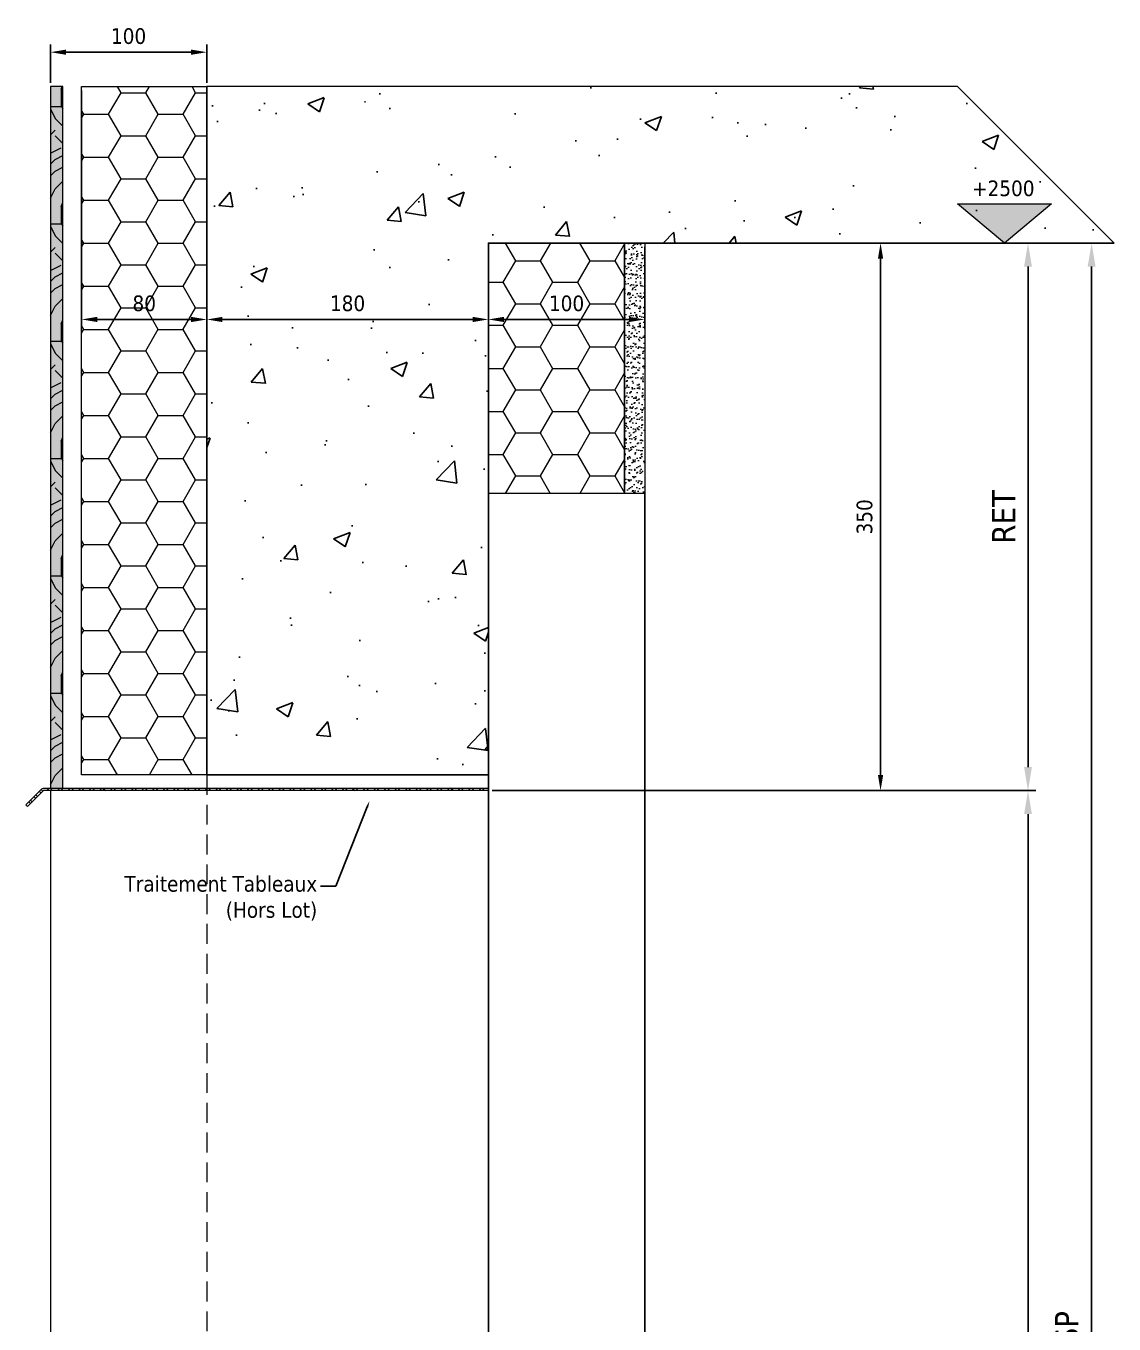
# Model space of a CAD drawing. Header units: millimetres. Extents: x -20000 to 230000, y -17405 to 24510.
# Drawn here: x 94704 to 95400, y 5803 to 6633 of the extents above; entities that cross this region are included whole.
import ezdxf
from ezdxf import colors
from ezdxf.entities.mleader import LeaderData, LeaderLine
from ezdxf.enums import TextEntityAlignment as Align
from ezdxf.math import Vec2, Vec3

# ---------------------------------------------------------------- set-up
doc = ezdxf.new("R2010")
doc.units = ezdxf.units.MM
doc.header["$PDMODE"] = 35
doc.header["$PDSIZE"] = 0.5
doc.linetypes.add('CACHE', pattern=[9.524999999999999, 6.35, -3.175])
doc.layers.get('0').update_dxf_attribs({"lineweight": 13})
doc.layers.get('Defpoints').update_dxf_attribs({"true_color": 0xc2a584})
doc.layers.add('0 - Invisible', color=43, linetype='Continuous', lineweight=0, plot=False)
for name, color, linetype, lineweight in [('1 - Aluminium', 150, 'Continuous', 13), ('1 - BETON', 251, 'Continuous', 25), ('1 - Bois', 44, 'Continuous', 13), ('1 - Cotation', 32, 'Continuous', 13), ('1 - INTERROMPU', 253, 'CACHE', 13), ('1 - Isolant', 132, 'Continuous', 13), ('1 - Platre', 252, 'Continuous', 13), ('1 - Texte', 7, 'Continuous', 13)]:
    doc.layers.add(name, color=color, linetype=linetype, lineweight=lineweight)
doc.layers.add('1 - Cache', color=7, linetype='Continuous', lineweight=0, true_color=0xffffff)
doc.styles.add('Texte Poralu', font='tahomabd.ttf')
doc.dimstyles.new('100 - 1000', dxfattribs={"dimtxt": 15, "dimasz": 15, "dimexe": 5, "dimexo": 2.5, "dimgap": 8, "dimtad": 1, "dimdec": 1, "dimtxsty": 'Texte Poralu', "dimcen": 10, "dimazin": 0, "dimtfac": 1, "dimtdec": 1, "dimtmove": 0, "dimatfit": 3, "dimfxl": 1, "dimarcsym": 0})
doc.dimstyles.new('30 - 1000', dxfattribs={"dimtxt": 10, "dimasz": 10, "dimexe": 5, "dimexo": 2.5, "dimgap": 5, "dimtad": 1, "dimdec": 1, "dimtxsty": 'Texte Poralu', "dimcen": 5, "dimazin": 0, "dimtfac": 1, "dimtdec": 1, "dimtmove": 0, "dimatfit": 3, "dimfxl": 1, "dimarcsym": 0})

# ---------------------------------------------------------------- blocks, each defined once
blk = doc.blocks.new('*U1270')
at = {"layer": '1 - Isolant'}
h = blk.add_hatch(dxfattribs=at)
h.set_pattern_fill('HONEY', color=256, scale=5)
h.set_pattern_definition([(0, (-58597.14088961181, -19447.49265059344), (23.8125, 13.748153225), [15.875, -31.75]), (120, (-58597.14088961181, -19447.49265059344), (-23.81249994797095, 13.74815331511695), [15.87499999999993, -31.74999999999986]), (59.99999999999999, (-58597.14088961181, -19447.49265059344), (5.202904551637744e-08, 27.49630654011694), [-31.75, 15.875])])
h.paths.add_polyline_path([(1.397795734580578e-10, -350.0000000001145), (87.00000000012523, -350.0000000001145), (86.99999999999818, -190), (-1.818989403545856e-12, -190)])
at = {"layer": '1 - Platre'}
h = blk.add_hatch(dxfattribs=at)
h.set_pattern_fill('AR-SAND', color=256, scale=0.1)
h.set_pattern_definition([(37.50000000000001, (-58597.14088961181, -19447.49265059344), (-0.1600031295984046, 4.894132373293424), [0, -3.860800000000001, 0, -4.318000000000001, 0, -4.1275]), (7.499999999999999, (-58597.14088961181, -19447.49265059344), (4.495232831380027, 7.168251005683543), [0, -2.0828, 0, -3.4798, 0, -1.3335]), (327.5, (-58600.26508961181, -19447.49265059344), (7.90992370241458, 0.01437184678545691), [0, -1.27, 0, -4.572, 0, -5.969]), (317.5, (-58600.26508961181, -19447.49265059344), (7.635564524722972, 2.229293232572162), [0, -0.635, 0, -2.9972, 0, -3.429])])
h.paths.add_polyline_path([(100.0000000001325, -350.0000000001145), (99.99999999999818, -190), (86.99999999999818, -190), (87.00000000012523, -350.0000000001145)])
at = {"layer": '0 - Invisible'}
for points in [[(1.397795734580578e-10, -350.0000000001145), (87.00000000012523, -350.0000000001145)], [(87.00000000012523, -350.0000000001145), (100.0000000001325, -350.0000000001145)]]:
    blk.add_lwpolyline(points, dxfattribs=at)
at = {"layer": '1 - Isolant'}
blk.add_lwpolyline([(87.00000000012523, -350.0000000001145), (86.99999999999818, -190), (-1.818989403545856e-12, -190), (1.397795734580578e-10, -350.0000000001145)], dxfattribs=at)
at = {"layer": '1 - Platre'}
blk.add_lwpolyline([(100.0000000001325, -350.0000000001145), (99.99999999999818, -190), (86.99999999999818, -190), (87.00000000012523, -350.0000000001145)], dxfattribs=at)
blk = doc.blocks.new('*U797')
at = {"layer": '1 - Isolant'}
h = blk.add_hatch(dxfattribs=at)
h.set_pattern_fill('HONEY', color=256, scale=5, style=0)
h.set_pattern_definition([(0, (-80.00000000000003, 279.9999999999841), (23.8125, 13.748153225), [15.875, -31.75]), (120, (-80.00000000000003, 279.9999999999841), (-23.81249994797095, 13.74815331511695), [15.87499999999995, -31.7499999999999]), (59.99999999999999, (-80.00000000000003, 279.9999999999841), (5.202904551637744e-08, 27.49630654011694), [-31.75, 15.875])])
h.paths.add_polyline_path([(-80, 439.999999999985), (2.694133978409138e-14, 439.999999999985), (1.77635683940025e-15, -9.094947017729282e-13), (-80.00000000000003, -9.094947017729282e-13)])
at = {"layer": '0 - Invisible'}
blk.add_lwpolyline([(-80, 439.999999999985), (2.694133978409138e-14, 439.999999999985)], dxfattribs=at)
at = {"layer": '1 - Isolant'}
blk.add_lwpolyline([(2.694133978409138e-14, 439.999999999985), (0, 0), (0, 0), (1.77635683940025e-15, -9.094947017729282e-13), (-80.00000000000003, -9.094947017729282e-13), (-80, 439.999999999985)], dxfattribs=at)
blk = doc.blocks.new('*D1529')
at = {"layer": '1 - Cotation', "color": 0, "lineweight": -2, "transparency": 16777216}
for p, q in [((95002.50002455692, 6144.331641222817), (95350.00002455674, 6144.331641222817)), ((95345.00002455674, 6129.331641222817), (95345.00002455674, 5398.732209340044)), ((95102.50002455685, 5383.732209340044), (95350.00002455674, 5383.732209340044))]:
    blk.add_line(p, q, dxfattribs=at)
at = {"layer": '1 - Cotation', "color": 0, "transparency": 16777216}
for points in [[(95342.50002455674, 6129.331641222817), (95347.50002455674, 6129.331641222817), (95345.00002455674, 6144.331641222817)], [(95342.50002455674, 5398.732209340044), (95347.50002455674, 5398.732209340044), (95345.00002455674, 5383.732209340044)]]:
    blk.add_solid(points, dxfattribs=at)
at = {"layer": 'Defpoints', "color": 0, "transparency": 16777216}
for p in [(95000.00002455692, 6144.331641222817), (95100.00002455685, 5383.732209340044), (95345.00002455674, 5383.732209340044)]:
    blk.add_point(p, dxfattribs=at)
at = {"layer": '1 - Cotation', "color": 0, "transparency": 16777216, "insert": (95329.50002455674, 5764.031925281446), "char_height": 15, "attachment_point": 5, "rotation": 90, "style": 'Texte Poralu'}
blk.add_mtext('H', dxfattribs=at)
blk = doc.blocks.new('*D1530')
at = {"layer": '1 - Cotation', "color": 0, "lineweight": -2, "transparency": 16777216}
for p, q in [((95397.500024557, 6494.331641222834), (95380.66724815397, 6494.331641222834)), ((95385.66724815397, 6479.331641222834), (95385.66724815397, 5108.73220933936)), ((95397.5000245568, 5093.73220933936), (95380.66724815397, 5093.73220933936))]:
    blk.add_line(p, q, dxfattribs=at)
at = {"layer": '1 - Cotation', "color": 0, "transparency": 16777216}
for points in [[(95383.16724815397, 6479.331641222834), (95388.16724815397, 6479.331641222834), (95385.66724815397, 6494.331641222834)], [(95383.16724815397, 5108.73220933936), (95388.16724815397, 5108.73220933936), (95385.66724815397, 5093.73220933936)]]:
    blk.add_solid(points, dxfattribs=at)
at = {"layer": 'Defpoints', "color": 0, "transparency": 16777216}
for p in [(95400.000024557, 6494.331641222834), (95385.66724815397, 5093.73220933936), (95400.0000245568, 5093.73220933936)]:
    blk.add_point(p, dxfattribs=at)
at = {"layer": '1 - Cotation', "color": 0, "transparency": 16777216, "insert": (95369.8952535267, 5794.031925281113), "char_height": 15, "attachment_point": 5, "rotation": 90, "style": 'Texte Poralu'}
blk.add_mtext('HSP', dxfattribs=at)
blk = doc.blocks.new('*U1269')
at = {"layer": '1 - BETON'}
h = blk.add_hatch(dxfattribs=at)
h.set_pattern_fill('CONCRETE', color=256, scale=15, style=0, pattern_type=2)
h.set_pattern_definition([(49.99999999999999, (120.0000000000149, 39.99999999998589), (107.589027390113, -9.412820247389266), [11.25, -123.75]), (355, (120.0000000000149, 39.99999999998589), (-20.81270004195, 112.8288200550018), [9, -99]), (100.4514, (128.965752000015, 39.21559899998589), (86.77640725710323, 103.415931309143), [9.5610285, -105.1713168]), (46.18420000000002, (120.0000000000149, 69.99999999998589), (160.0861572938467, -24.82785214935271), [16.87499999999984, -185.6249999999987]), (96.6356, (133.340511750015, 67.93100394998588), (140.1994058323055, 146.1176806350663), [14.3415432, -157.75695]), (351.1842, (120.0000000000149, 69.99999999998589), (140.1992917700441, 146.1177901387987), [13.5, -148.5]), (21, (135.0000000000149, 62.49999999998589), (89.53605781776925, -60.39283359980082), [11.25, -123.75]), (326.0000000000001, (135.0000000000149, 62.49999999998589), (36.49729978823726, 108.772506757028), [9, -99]), (71.4514, (142.461334950015, 57.4672590999859), (126.0333942872235, 48.37957450649286), [9.5610285, -105.1713168]), (37.50000000000001, (120.0000000000149, 39.99999999998589), (1.8239782975936, 49.93407807469672), [0, -97.8, 0, -100.5, 0, -99.375]), (7.499999999999999, (120.0000000000149, 39.99999999998589), (39.46043061632229, 59.16175678235403), [0, -57.3, 0, -95.55, 0, -37.875]), (327.5, (86.55000000001496, 39.99999999998589), (80.07336542586135, -3.383230760156963), [0, -37.5, 0, -117, 0, -155.25]), (317.5, (71.55000000001498, 39.99999999998589), (87.47792540135794, 15.01574734984766), [0, -48.75, 0, -77.69999999999999, 0, -110.25])])
h.paths.add_polyline_path([(400, 340.0000000000009), (300.000000000015, 439.9999999999859), (-180, 439.9999999999859), (-180, 0), (0, 0), (0, 340.0000000000009)])
at = {"layer": '0 - Invisible'}
blk.add_lwpolyline([(400, 340.0000000000009), (300.000000000015, 439.9999999999859), (-180, 439.9999999999859)], dxfattribs=at)
at = {"layer": '1 - BETON'}
blk.add_lwpolyline([(400, 340.0000000000009), (0, 340.0000000000009), (0, 0), (-180, 0), (-180, 439.9999999999859)], dxfattribs=at)
blk = doc.blocks.new('*D1535')
at = {"layer": 'Defpoints', "color": 0, "lineweight": -2, "transparency": 16777216}
for p, q in [((95000.00002455676, 6491.8316412228), (95000.00002455676, 6440.505853438952)), ((95100.00002455703, 6491.831641222801), (95100.00002455703, 6440.505853438952)), ((95010.00002455676, 6445.505853438952), (95090.00002455703, 6445.505853438952))]:
    blk.add_line(p, q, dxfattribs=at)
at = {"layer": 'Defpoints', "color": 0, "transparency": 16777216}
for p in [(95000.00002455676, 6494.3316412228), (95100.00002455703, 6494.331641222801), (95100.00002455703, 6445.505853438952)]:
    blk.add_point(p, dxfattribs=at)
for points in [[(95010.00002455676, 6447.172520105619), (95010.00002455676, 6443.839186772285), (95000.00002455676, 6445.505853438952)], [(95090.00002455703, 6447.172520105619), (95090.00002455703, 6443.839186772285), (95100.00002455703, 6445.505853438952)]]:
    blk.add_solid(points, dxfattribs=at)
at = {"layer": 'Defpoints', "color": 0, "transparency": 16777216, "insert": (95050.0000245569, 6455.710688898992), "char_height": 10, "attachment_point": 5, "style": 'Texte Poralu'}
blk.add_mtext('100', dxfattribs=at)
blk = doc.blocks.new('*D1539')
at = {"layer": 'Defpoints', "color": 0, "lineweight": -2, "transparency": 16777216}
for p, q in [((94820.00002455694, 6591.831641222803), (94820.00002455694, 6440.505853438968)), ((95000.00002455676, 6491.8316412228), (95000.00002455676, 6440.505853438968)), ((94990.00002455676, 6445.505853438968), (94830.00002455694, 6445.505853438968))]:
    blk.add_line(p, q, dxfattribs=at)
at = {"layer": 'Defpoints', "color": 0, "transparency": 16777216}
for p in [(94820.00002455694, 6594.331641222803), (95000.00002455676, 6494.3316412228), (94820.00002455694, 6445.505853438968)]:
    blk.add_point(p, dxfattribs=at)
for points in [[(94830.00002455694, 6447.172520105635), (94830.00002455694, 6443.839186772301), (94820.00002455694, 6445.505853438968)], [(94990.00002455676, 6447.172520105635), (94990.00002455676, 6443.839186772301), (95000.00002455676, 6445.505853438968)]]:
    blk.add_solid(points, dxfattribs=at)
at = {"layer": 'Defpoints', "color": 0, "transparency": 16777216, "insert": (94910.00002455685, 6455.734194607538), "char_height": 10, "attachment_point": 5, "style": 'Texte Poralu'}
blk.add_mtext('180', dxfattribs=at)
blk = doc.blocks.new('*D1536')
at = {"layer": '1 - Cotation', "color": 0, "lineweight": -2, "transparency": 16777216}
for p, q in [((95397.50002455694, 6494.331641222818), (95340.00002455674, 6494.331641222818)), ((95345.00002455674, 6479.331641222818), (95345.00002455674, 6159.331641222817)), ((95002.50002455692, 6144.331641222817), (95350.00002455674, 6144.331641222817))]:
    blk.add_line(p, q, dxfattribs=at)
at = {"layer": '1 - Cotation', "color": 0, "transparency": 16777216}
for points in [[(95342.50002455674, 6479.331641222818), (95347.50002455674, 6479.331641222818), (95345.00002455674, 6494.331641222818)], [(95342.50002455674, 6159.331641222817), (95347.50002455674, 6159.331641222817), (95345.00002455674, 6144.331641222817)]]:
    blk.add_solid(points, dxfattribs=at)
at = {"layer": 'Defpoints', "color": 0, "transparency": 16777216}
for p in [(95400.00002455694, 6494.331641222818), (95000.00002455692, 6144.331641222817), (95345.00002455674, 6144.331641222817)]:
    blk.add_point(p, dxfattribs=at)
at = {"layer": '1 - Cotation', "color": 0, "transparency": 16777216, "insert": (95329.50002455674, 6319.331641222832), "char_height": 15, "attachment_point": 5, "rotation": 90, "style": 'Texte Poralu'}
blk.add_mtext('RET', dxfattribs=at)
blk = doc.blocks.new('*U474')
blk.add_hatch(color=256).paths.add_polyline_path([(-70, 0), (-100, 25), (-40, 25)])
blk.add_line((0, 0), (-95, 0))
blk.add_lwpolyline([(-70, 0), (-100, 25), (-40, 25), (-70, 0)])
at = {"style": 'Texte Poralu'}
blk.add_attdef('HAUTEUR', text='', height=10, dxfattribs=at).set_placement((-70, 34.99999999999997), align=Align.MIDDLE_CENTER)
blk = doc.blocks.new('*D1540')
at = {"layer": 'Defpoints', "color": 0, "lineweight": -2, "transparency": 16777216}
for p, q in [((95002.50002455694, 6494.331641222818), (95255.74233473121, 6494.331641222818)), ((95250.74233473121, 6154.331641222817), (95250.74233473121, 6484.331641222818)), ((95002.50002455692, 6144.331641222817), (95255.74233473121, 6144.331641222817))]:
    blk.add_line(p, q, dxfattribs=at)
at = {"layer": 'Defpoints', "color": 0, "transparency": 16777216}
for p in [(95000.00002455694, 6494.331641222818), (95250.74233473121, 6494.331641222818), (95000.00002455692, 6144.331641222817)]:
    blk.add_point(p, dxfattribs=at)
for points in [[(95249.07566806454, 6484.331641222818), (95252.40900139789, 6484.331641222818), (95250.74233473121, 6494.331641222818)], [(95249.07566806454, 6154.331641222817), (95252.40900139789, 6154.331641222817), (95250.74233473121, 6144.331641222817)]]:
    blk.add_solid(points, dxfattribs=at)
at = {"layer": 'Defpoints', "color": 0, "transparency": 16777216, "insert": (95240.53414131282, 6319.331641222832), "char_height": 10, "attachment_point": 5, "rotation": 90, "style": 'Texte Poralu'}
blk.add_mtext('350', dxfattribs=at)
blk = doc.blocks.new('*D1541')
at = {"layer": 'Defpoints', "color": 0, "lineweight": -2, "transparency": 16777216}
for p, q in [((94740.00002455694, 6591.831641222801), (94740.00002455694, 6440.505853438954)), ((94820.00002455694, 6591.831641222801), (94820.00002455694, 6440.505853438954)), ((94810.00002455694, 6445.505853438954), (94750.00002455694, 6445.505853438954))]:
    blk.add_line(p, q, dxfattribs=at)
at = {"layer": 'Defpoints', "color": 0, "transparency": 16777216}
for p in [(94740.00002455694, 6594.331641222801), (94820.00002455694, 6594.331641222801), (94740.00002455694, 6445.505853438954)]:
    blk.add_point(p, dxfattribs=at)
for points in [[(94750.00002455694, 6447.172520105621), (94750.00002455694, 6443.839186772287), (94740.00002455694, 6445.505853438954)], [(94810.00002455694, 6447.172520105621), (94810.00002455694, 6443.839186772287), (94820.00002455694, 6445.505853438954)]]:
    blk.add_solid(points, dxfattribs=at)
at = {"layer": 'Defpoints', "color": 0, "transparency": 16777216, "insert": (94780.00002455694, 6455.734194607523), "char_height": 10, "attachment_point": 5, "style": 'Texte Poralu'}
blk.add_mtext('80', dxfattribs=at)
blk = doc.blocks.new('*D1537')
at = {"layer": '1 - Cotation', "color": 0, "lineweight": -2, "transparency": 16777216}
for p, q in [((94720.00002455694, 6596.831641222803), (94720.00002455694, 6621.338765349064)), ((94820.00002455694, 6596.831641222801), (94820.00002455694, 6621.338765349064)), ((94810.00002455694, 6616.338765349064), (94730.00002455694, 6616.338765349064))]:
    blk.add_line(p, q, dxfattribs=at)
at = {"layer": '1 - Cotation', "color": 0, "transparency": 16777216}
for points in [[(94730.00002455694, 6618.005432015731), (94730.00002455694, 6614.672098682398), (94720.00002455694, 6616.338765349064)], [(94810.00002455694, 6618.005432015731), (94810.00002455694, 6614.672098682398), (94820.00002455694, 6616.338765349064)]]:
    blk.add_solid(points, dxfattribs=at)
at = {"layer": 'Defpoints', "color": 0, "transparency": 16777216}
for p in [(94720.00002455694, 6616.338765349064), (94720.00002455694, 6594.331641222803), (94820.00002455694, 6594.331641222801)]:
    blk.add_point(p, dxfattribs=at)
at = {"layer": '1 - Cotation', "color": 0, "transparency": 16777216, "insert": (94770.00002455694, 6626.543600809105), "char_height": 10, "attachment_point": 5, "style": 'Texte Poralu'}
blk.add_mtext('100', dxfattribs=at)
blk = doc.blocks.new('*U831')
at = {"layer": '1 - Aluminium'}
h = blk.add_hatch(dxfattribs=at)
h.set_pattern_fill('ANSI32', color=256, scale=0.5, angle=90, style=0)
h.set_pattern_definition([(135, (-295.6066017177927, -10.16726188958273), (-3.367596045400933, -3.367596045400933), []), (135, (-295.6066017177927, -7.922196889579936), (-3.367596045400933, -3.367596045400933), [])])
edge = h.paths.add_edge_path()
edge.add_line((0, 1.5), (0, 0))
edge.add_line((0, 0), (-284.3786796564291, 0))
edge.add_line((-284.3786796564291, 0), (-294.5459415460118, -10.16726188958273))
edge.add_line((-294.5459415460118, -10.16726188958273), (-295.6066017177927, -9.106601717801821))
edge.add_line((-295.6066017177927, -9.106601717801821), (-285.43933982821, 1.06066017178091))
edge.add_arc((-284.378679656431, -7.696066006701585e-13), 1.500000000000757, 89.99999999992838, 134.9999999999286, ccw=False)
edge.add_line((-284.3786796564291, 1.5), (0, 1.5))
blk.add_lwpolyline([(0, 1.5), (0, 0), (0, 0, -0.414213562373095), (0, 0), (-284.3786796564291, 0), (-294.5459415460118, -10.16726188958273), (-295.6066017177927, -9.106601717801821), (-285.43933982821, 1.06066017178091, -0.198912367379658), (-284.3786796564291, 1.5), (0, 1.5)], format="xyb", close=True, dxfattribs=at)
blk = doc.blocks.new('*U832')
at = {"layer": '1 - Bois'}
h = blk.add_hatch(dxfattribs=at)
h.set_pattern_fill('352', color=256, scale=75, style=0, pattern_type=2)
h.set_pattern_definition([(0, (449.7499999999858, -17), (75, 75), [22.5, -52.5]), (0, (449.7499999999858, -13.25), (75, 75), [22.5, -52.5]), (0, (453.4999999999858, -5.75), (75, 75), [15, -60]), (0, (457.2499999999858, 1.75), (75, 75), [11.25, -63.75]), (0, (457.2499999999858, 9.25), (75, 75), [7.5, -67.5]), (0, (438.4999999999858, 16.75), (75, 75), [3.75, -18.75, 3.75, -48.75]), (0, (449.7499999999858, 20.5), (75, 75), [3.75, -30, 11.25, -30]), (0, (464.7499999999858, 24.25), (75, 75), [3.75, -3.75, 3.75, -63.75]), (0, (460.9999999999858, 28), (75, 75), [3.75, -71.25]), (0, (457.2499999999858, 35.5), (75, 75), [11.25, -63.75]), (0, (457.2499999999858, 43), (75, 75), [15, -60]), (0, (453.4999999999858, 50.5), (75, 75), [18.75, -22.5, 3.75, -30]), (90, (423.4999999999858, 5.5), (-74.99999999999999, 75), [3.75, -7.5, 18.75, -45]), (90, (427.2499999999858, 13), (-74.99999999999999, 75), [3.75, -3.75, 11.25, -56.25]), (90, (430.9999999999858, 43), (-74.99999999999999, 75), [7.5, -67.5]), (90, (434.7499999999858, 13), (-74.99999999999999, 75), [15, -22.5, 3.75, -33.75]), (90, (438.4999999999858, 54.25), (-74.99999999999999, 75), [3.75, -71.25]), (90, (442.2499999999858, 16.75), (-74.99999999999999, 75), [11.25, -63.75]), (90, (449.7499999999858, 20.5), (-74.99999999999999, 75), [7.5, -67.5]), (90, (457.2499999999858, 20.5), (-74.99999999999999, 75), [3.75, -11.25, 11.25, -48.75]), (90, (460.9999999999858, 24.25), (-74.99999999999999, 75), [3.75, -71.25]), (90, (464.7499999999858, 9.25), (-74.99999999999999, 75), [10.5, -64.5]), (90, (468.4999999999858, -5.75), (-74.99999999999999, 75), [7.5, -67.5]), (90, (475.9999999999858, 24.25), (-74.99999999999999, 75), [3.75, -71.25]), (90, (483.4999999999858, 20.5), (-74.99999999999999, 75), [11.25, -63.75]), (90, (490.9999999999858, 20.5), (-74.99999999999999, 75), [11.25, -63.75]), (45, (479.7499999999858, -9.5), (8.326672684688674e-15, 75.00000000142686), [5.30325, -5.30325, 5.30325, -90.15626715]), (45, (464.7499999999858, 9.25), (8.326672684688674e-15, 75.00000000142686), [10.6065, -95.45951715]), (45, (434.7499999999858, 46.75), (8.326672684688674e-15, 75.00000000142686), [10.6065, -95.45951715]), (45, (449.7499999999858, 28), (8.326672684688674e-15, 75.00000000142686), [10.6065, -95.45951715]), (45, (453.4999999999858, 13), (8.326672684688674e-15, 75.00000000142686), [10.6065, -95.45951715]), (45, (475.9999999999858, -2), (8.326672684688674e-15, 75.00000000142686), [10.6065, -95.45951715]), (45, (468.4999999999858, 1.75), (8.326672684688674e-15, 75.00000000142686), [15.9099, -90.15611715]), (45, (445.9999999999858, 35.5), (8.326672684688674e-15, 75.00000000142686), [5.30325, -100.76276715]), (45, (442.2499999999858, 43), (8.326672684688674e-15, 75.00000000142686), [5.30325, -100.76276715]), (45, (472.2499999999858, 43), (8.326672684688674e-15, 75.00000000142686), [5.30325, -100.76276715]), (45, (442.2499999999858, 5.5), (8.326672684688674e-15, 75.00000000142686), [5.30325, -100.76276715]), (45, (483.4999999999858, 31.75), (8.326672684688674e-15, 75.00000000142686), [5.30325, -100.76276715]), (45, (457.2499999999858, 24.25), (8.326672684688674e-15, 75.00000000142686), [5.30325, -100.76276715]), (45, (464.7499999999858, 31.75), (8.326672684688674e-15, 75.00000000142686), [5.30325, -100.76276715]), (135, (460.9999999999858, 16.75), (-75.00000000142686, 8.326672684688674e-15), [5.30325, -5.30325, 15.9099, -79.54961714999999]), (135, (472.2499999999858, 16.75), (-75.00000000142686, 8.326672684688674e-15), [5.30325, -100.76276715]), (135, (472.2499999999858, -9.5), (-75.00000000142686, 8.326672684688674e-15), [5.30325, -100.76276715]), (135, (457.2499999999858, 9.25), (-75.00000000142686, 8.326672684688674e-15), [5.30325, -100.76276715]), (135, (468.4999999999858, 24.25), (-75.00000000142686, 8.326672684688674e-15), [5.30325, -100.76276715]), (135, (449.7499999999858, 5.5), (-75.00000000142686, 8.326672684688674e-15), [5.30325, -100.76276715]), (135, (479.7499999999858, 5.5), (-75.00000000142686, 8.326672684688674e-15), [5.30325, -100.76276715]), (135, (427.2499999999858, -17), (-75.00000000142686, 8.326672684688674e-15), [5.30325, -100.76276715]), (135, (430.9999999999858, -13.25), (-75.00000000142686, 8.326672684688674e-15), [10.6065, -95.45951715]), (135, (434.7499999999858, -9.5), (-75.00000000142686, 8.326672684688674e-15), [10.6065, -95.45951715]), (135, (442.2499999999858, -9.5), (-75.00000000142686, 8.326672684688674e-15), [10.6065, -95.45951715]), (135, (445.9999999999858, -2), (-75.00000000142686, 8.326672684688674e-15), [10.6065, -95.45951715]), (135, (475.9999999999858, 28), (-75.00000000142686, 8.326672684688674e-15), [10.6065, -95.45951715]), (135, (490.9999999999858, -9.5), (-75.00000000142686, 8.326672684688674e-15), [10.6065, -95.45951715]), (135, (494.7499999999858, 50.5), (-75.00000000142686, 8.326672684688674e-15), [10.6065, -95.45951715]), (135, (494.7499999999858, 43), (-75.00000000142686, 8.326672684688674e-15), [10.6065, -95.45951715]), (135, (487.2499999999858, 39.25), (-75.00000000142686, 8.326672684688674e-15), [10.6065, -95.45951715]), (135, (434.7499999999858, 39.25), (-75.00000000142686, 8.326672684688674e-15), [15.9099, -90.15611715]), (135, (483.4999999999858, 31.75), (-75.00000000142686, 8.326672684688674e-15), [15.9099, -90.15611715]), (26.56505119999999, (442.2499999999858, 54.25), (75.00000000000706, 3.000483611570459e-08), [8.385, -159.320098275]), (26.56505119999999, (442.2499999999858, 16.75), (75.00000000000706, 3.000483611570459e-08), [8.385, -159.320098275]), (26.56505119999999, (449.7499999999858, 39.25), (75.00000000000706, 3.000483611570459e-08), [8.385, -159.320098275]), (26.56505119999999, (472.2499999999858, -13.25), (75.00000000000706, 3.000483611570459e-08), [8.385, -159.320098275]), (26.56505119999999, (468.4999999999858, -5.75), (75.00000000000706, 3.000483611570459e-08), [8.385, -159.320098275]), (26.56505119999999, (445.9999999999858, 9.25), (75.00000000000706, 3.000483611570459e-08), [8.385, -159.320098275]), (26.56505119999999, (445.9999999999858, 46.75), (75.00000000000706, 3.000483611570459e-08), [8.385, -159.320098275]), (26.56505119999999, (468.4999999999858, 24.25), (75.00000000000706, 3.000483611570459e-08), [16.77, -150.935098275]), (63.43494882, (468.4999999999858, 35.5), (3.824898731075166e-09, 75.00000000000705), [8.384999999999982, -159.3200982749997]), (63.43494882, (479.7499999999858, 13), (3.824898731075166e-09, 75.00000000000705), [8.384999999999982, -159.3200982749997]), (63.43494882, (442.2499999999858, 28), (3.824898731075166e-09, 75.00000000000705), [8.384999999999982, -159.3200982749997]), (63.43494882, (427.2499999999858, 31.75), (3.824898731075166e-09, 75.00000000000705), [8.384999999999982, -159.3200982749997]), (63.43494882, (472.2499999999858, 16.75), (3.824898731075166e-09, 75.00000000000705), [8.384999999999982, -159.3200982749997]), (63.43494882, (464.7499999999858, 16.75), (3.824898731075166e-09, 75.00000000000705), [8.384999999999982, -159.3200982749997]), (63.43494882, (434.7499999999858, 28), (3.824898731075166e-09, 75.00000000000705), [16.76999999999996, -150.9350982749997]), (63.43494882, (490.9999999999858, 1.75), (3.824898731075166e-09, 75.00000000000705), [16.76999999999996, -150.9350982749997]), (63.43494882, (483.4999999999858, 5.5), (3.824898731075166e-09, 75.00000000000705), [16.76999999999996, -150.9350982749997]), (116.5650512, (423.4999999999858, -5.75), (-3.000486109572265e-08, 75.00000000000705), [8.384999999999982, -159.3200982749997]), (116.5650512, (423.4999999999858, 35.5), (-3.000486109572265e-08, 75.00000000000705), [8.384999999999982, -159.3200982749997]), (116.5650512, (438.4999999999858, -17), (-3.000486109572265e-08, 75.00000000000705), [8.384999999999982, -159.3200982749997]), (116.5650512, (430.9999999999858, 50.5), (-3.000486109572265e-08, 75.00000000000705), [8.384999999999982, -159.3200982749997]), (116.5650512, (438.4999999999858, 5.5), (-3.000486109572265e-08, 75.00000000000705), [8.384999999999982, -159.3200982749997]), (116.5650512, (453.4999999999858, 13), (-3.000486109572265e-08, 75.00000000000705), [8.384999999999982, -159.3200982749997]), (116.5650512, (460.9999999999858, 28), (-3.000486109572265e-08, 75.00000000000705), [8.384999999999982, -159.3200982749997]), (116.5650512, (427.2499999999858, -2), (2.408598827469133e-05, 75.00001205800363), [8.384999999999982, -159.3200982749997]), (116.5650512, (445.9999999999858, 9.25), (-3.000486109572265e-08, 75.00000000000705), [8.384999999999982, -159.3200982749997]), (116.5650512, (468.4999999999858, 1.75), (-3.000486109572265e-08, 75.00000000000705), [8.384999999999982, -159.3200982749997]), (116.5650512, (475.9999999999858, 9.25), (-3.000486109572265e-08, 75.00000000000705), [8.384999999999982, -159.3200982749997]), (116.5650512, (490.9999999999858, 31.75), (-3.000486109572265e-08, 75.00000000000705), [8.384999999999982, -159.3200982749997]), (116.5650512, (434.7499999999858, 54.25), (-3.000486109572265e-08, 75.00000000000705), [8.384999999999982, -159.3200982749997]), (116.5650512, (423.4999999999858, 50.5), (-3.000486109572265e-08, 75.00000000000705), [16.76999999999996, -150.9350982749997]), (116.5650512, (434.7499999999858, -2), (-3.000486109572265e-08, 75.00000000000705), [16.76999999999996, -150.9350982749997]), (153.43494882, (423.4999999999858, -13.25), (-75.00000000000705, 3.82492371109322e-09), [8.385, -159.320098275]), (153.43494882, (487.2499999999858, -17), (-75.00000000000705, 3.82492371109322e-09), [8.385, -159.320098275]), (153.43494882, (483.4999999999858, 20.5), (-75.00000000000705, 3.82492371109322e-09), [8.385, -159.320098275]), (153.43494882, (453.4999999999858, -5.75), (-75.00000000000705, 3.82492371109322e-09), [8.385, -159.320098275]), (153.43494882, (449.7499999999858, -13.25), (-75.00000000000705, 3.82492371109322e-09), [8.385, -159.320098275]), (153.43494882, (457.2499999999858, 1.75), (-75.00000000000705, 3.82492371109322e-09), [8.385, -159.320098275]), (153.43494882, (479.7499999999858, 46.75), (-75.00000000000705, 3.82492371109322e-09), [8.385, -159.320098275]), (153.43494882, (487.2499999999858, 50.5), (-75.00000000000705, 3.82492371109322e-09), [16.77, -150.935098275])])
h.paths.add_polyline_path([(0, 0), (448.4999999999858, 0), (448.4999999999858, 8), (0, 8)])
at = {"layer": '1 - Cache'}
h = blk.add_hatch(color=256, dxfattribs=at)
h.dxf.hatch_style = 2
h.paths.add_polyline_path([(0, 0), (448.4999999999858, 0), (448.4999999999858, 8), (0, 8)])
at = {"layer": '1 - Bois'}
blk.add_lwpolyline([(0, 0), (448.4999999999858, 0), (448.4999999999858, 8), (0, 8)], close=True, dxfattribs=at)

msp = doc.modelspace()

# ---------------------------------------------------------------- linework, layer by layer
at = {"layer": '1 - BETON', "ltscale": 2}
msp.add_line((95100.00002455604, 5383.732209340044), (95100.00002455688, 6334.331641222817), dxfattribs=at)
msp.add_lwpolyline([(95000.00002455694, 6154.331641222817), (95000.00002455604, 5383.732209340044), (95000.00002455604, 5383.732209340044)], dxfattribs=at)
at = {"layer": '1 - Bois'}
msp.add_line((94720.00002455694, 6144.331641222817), (94720.00002455692, 5330.732209340133), dxfattribs=at)
at = {"layer": '1 - INTERROMPU', "ltscale": 2}
msp.add_line((94820.00002455694, 6154.331641222817), (94820.00002455688, 5340.732209340128), dxfattribs=at)

# ---------------------------------------------------------------- block references
at = {"rotation": 270}
msp.add_blockref('*U832', (94720.00002455694, 6594.331641222803), dxfattribs=at)
for name, p in [('*U797', (94820.00002455694, 6154.331641222817)), ('*U1269', (95000.00002455694, 6154.331641222817)), ('*U831', (95000.00002455692, 6144.331641222817))]:
    msp.add_blockref(name, p)
at = {"xscale": -1, "rotation": 180}
msp.add_blockref('*U1270', (95000.00002455694, 6144.331641222817), dxfattribs=at)
at = {"layer": '1 - Cotation'}
ref = msp.add_blockref('*U474', (95400.00002455694, 6494.331641222818), dxfattribs=at)
ref.add_attrib('HAUTEUR', '+2500', dxfattribs={"layer": '0', "height": 10, "style": 'Texte Poralu'}).set_placement((95329.22097821711, 6529.331641222818), align=Align.MIDDLE_CENTER)

# ---------------------------------------------------------------- dimensions: what is measured, and where the dimension line sits
dim = msp.add_linear_dim(base=(94720.00002455694, 6616.338765349064), p1=(94820.00002455694, 6594.331641222801), p2=(94720.00002455694, 6594.331641222803), dimstyle='30 - 1000', dxfattribs=at)
dim.commit()
dim.dimension.update_dxf_attribs({"geometry": '*D1537', "text_midpoint": (94770.00002455694, 6626.543600809105)})
for base, p1, p2, angle, text, picture, middle in [((95345.00002455674, 6144.331641222817), (95400.00002455694, 6494.331641222818), (95000.00002455692, 6144.331641222817), 270, 'RET', '*D1536', (95329.50002455674, 6319.331641222832)), ((95385.66724815397, 5093.73220933936), (95400.000024557, 6494.331641222834), (95400.0000245568, 5093.73220933936), 90, 'HSP', '*D1530', (95369.8952535267, 5794.031925281113)), ((95345.00002455674, 5383.732209340044), (95000.00002455692, 6144.331641222817), (95100.00002455685, 5383.732209340044), 90, 'H', '*D1529', (95329.50002455674, 5764.031925281446))]:
    dim = msp.add_linear_dim(base=base, p1=p1, p2=p2, angle=angle, text=text, dimstyle='100 - 1000', dxfattribs=at)
    dim.commit()
    dim.dimension.update_dxf_attribs({"geometry": picture, "text_midpoint": middle})
at = {"layer": 'Defpoints'}
for base, p1, p2, picture, middle in [((94740.00002455694, 6445.505853438954), (94820.00002455694, 6594.331641222801), (94740.00002455694, 6594.331641222801), '*D1541', (94780.00002455694, 6455.734194607523)), ((94820.00002455694, 6445.505853438968), (95000.00002455676, 6494.3316412228), (94820.00002455694, 6594.331641222803), '*D1539', (94910.00002455685, 6455.734194607538)), ((95100.00002455703, 6445.505853438952), (95000.00002455676, 6494.3316412228), (95100.00002455703, 6494.331641222801), '*D1535', (95050.0000245569, 6455.710688898992))]:
    dim = msp.add_linear_dim(base=base, p1=p1, p2=p2, dimstyle='30 - 1000', dxfattribs=at)
    dim.commit()
    dim.dimension.update_dxf_attribs({"geometry": picture, "text_midpoint": middle})
dim = msp.add_linear_dim(base=(95250.74233473121, 6494.331641222818), p1=(95000.00002455692, 6144.331641222817), p2=(95000.00002455694, 6494.331641222818), angle=90, dimstyle='30 - 1000', dxfattribs=at)
dim.commit()
dim.dimension.update_dxf_attribs({"geometry": '*D1540', "text_midpoint": (95240.53414131282, 6319.331641222832)})

# ---------------------------------------------------------------- leaders
at = {"layer": '1 - Texte'}
ml = msp.add_multileader_mtext('Standard', dxfattribs=at)
ml.set_content('Traitement Tableaux\\P(Hors Lot)', color=256, style='Texte Poralu')
ml.set_leader_properties()
ml.build(insert=Vec2(0, 0))
ml.multileader.update_dxf_attribs({"dogleg_length": 10})
ctx = ml.context
ctx.base_point, ctx.char_height, ctx.plane_origin = Vec3(94745.06220833275, 6083.358987537038), 10, Vec3(94831.79862753939, 6021.886976275684)
ctx.text_align_type = 2
notes = []
notes.append((ctx, [(0, (1, 1, 0), (94902.58806461212, 6083.358987537038), (-1, 0), 10, [(0, [(94924.02451449743, 6137.631605618664)], 0, [])])]))
ctx.mtext.insert, ctx.mtext.alignment, ctx.mtext.flow_direction = Vec3(94890.58806461212, 6089.7424663819), 3, 5
for ctx, leaders in notes:
    for number, flags, end, landing, length, lines in leaders:
        leader = LeaderData()
        leader.index, (leader.has_last_leader_line, leader.has_dogleg_vector, leader.attachment_direction) = number, flags
        leader.last_leader_point, leader.dogleg_vector, leader.dogleg_length = Vec3(end), Vec3(landing), length
        for number, points, colour, breaks in lines:
            line = LeaderLine()
            line.index, line.vertices, line.color, line.breaks = number, Vec3.list(points), colors.encode_raw_color(colour), breaks
            leader.lines.append(line)
        ctx.leaders.append(leader)

doc.saveas('drawing.dxf')
